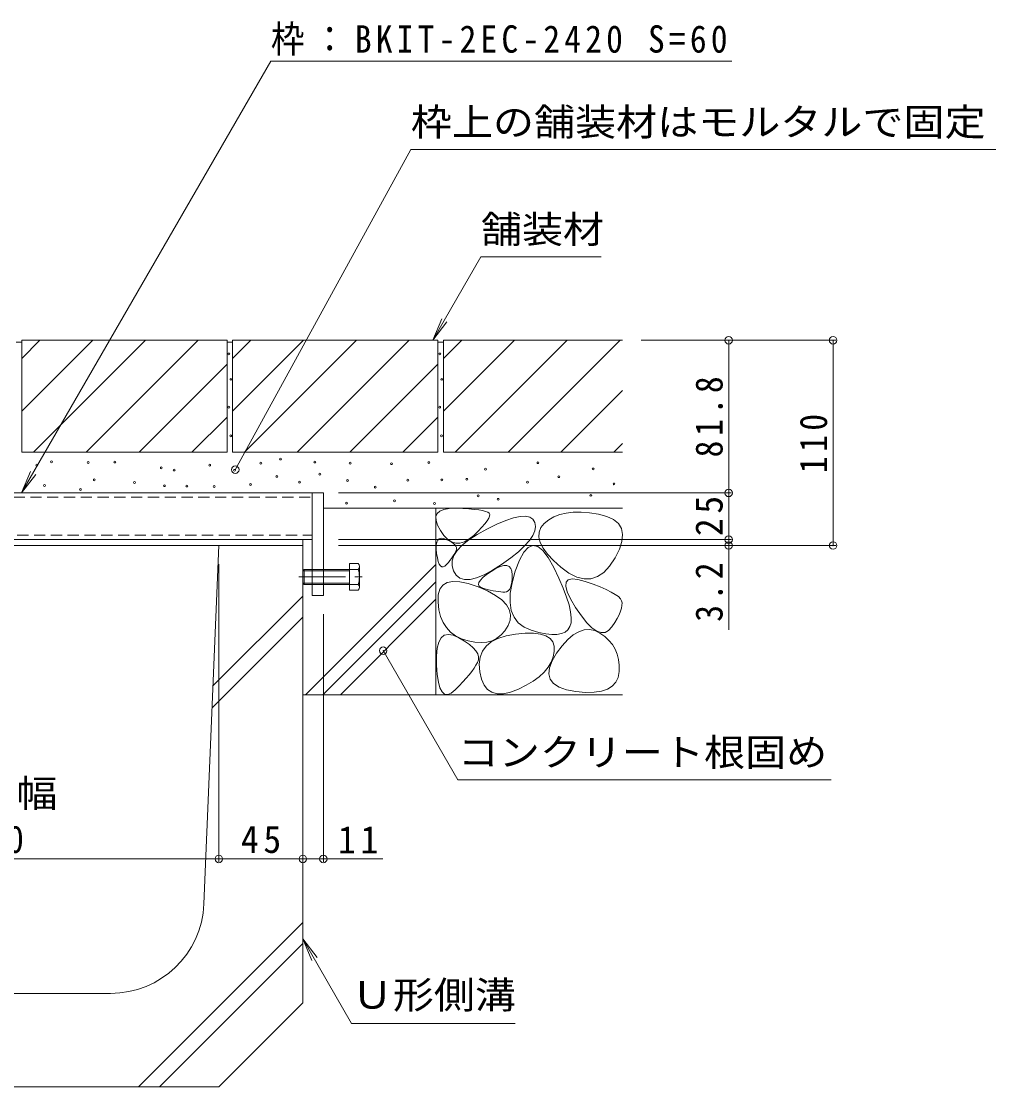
# Model space of a CAD drawing. Units: millimetres at full size, sheet at 1:5; some dimension numbers follow another scale. Extents: x -1703 to 1949, y -1363 to 1322.
# Drawn here: x 750 to 1272, y -898 to -327 of the extents above; entities that cross this region are included whole.
import ezdxf
from ezdxf.enums import TextEntityAlignment as Align

# ---------------------------------------------------------------- set-up
doc = ezdxf.new("R2010")
doc.units = ezdxf.units.MM
doc.header["$LTSCALE"] = 5
doc.header["$PDMODE"] = 32
doc.header["$PDSIZE"] = 4
doc.linetypes.add('CHAIN1', pattern=[8, 5, -1, 1, -1])
doc.linetypes.add('DASHED1', pattern=[1.8, 1.2, -0.6])
for name, color, linetype, lineweight in [('4-0_通り芯', 7, 'Continuous', 9), ('4-4_文字', 7, 'Continuous', 9), ('4-5_建具', 7, 'Continuous', 9), ('4-E_見え係り', 7, 'Continuous', 9), ('4-F_断熱材', 6, 'Continuous', 5)]:
    doc.layers.add(name, color=color, linetype=linetype, lineweight=lineweight)
doc.styles.add('ＭＳ ゴシック', font='')
doc.styles.get('ＭＳ ゴシック').set_extended_font_data('MS Gothic')

msp = doc.modelspace()

# ---------------------------------------------------------------- linework, layer by layer
at = {"layer": '4-0_通り芯', "linetype": 'DASHED1'}
for p, q in [((565.342, -582.335), (905.342, -582.335)), ((738.314, -602.735), (905.342, -602.735))]:
    msp.add_line(p, q, dxfattribs=at)
at = {"layer": '4-0_通り芯'}
for p, q in [((625.742, -580.035), (905.342, -580.035)), ((905.342, -580.035), (911.342, -580.035)), ((911.342, -580.035), (911.342, -635.035)), ((691.542, -605.035), (905.342, -605.035)), ((900.342, -608.235), (900.342, -605.035)), ((691.542, -608.235), (900.342, -608.235))]:
    msp.add_line(p, q, dxfattribs=at)
at = {"layer": '4-0_通り芯', "color": 2}
for p, q in [((900.342, -621.71), (901.018, -621.034)), ((900.342, -621.71), (900.342, -628.358)), ((900.342, -621.71), (905.342, -621.71)), ((901.018, -621.034), (901.018, -629.034)), ((901.018, -621.034), (905.342, -621.034)), ((911.342, -621.034), (925.342, -621.034)), ((911.342, -621.71), (925.342, -621.71)), ((925.342, -617.845), (930.031, -617.845)), ((925.342, -617.845), (925.342, -632.224)), ((925.342, -621.034), (930.031, -621.034)), ((930.641, -619.44), (930.641, -630.629)), ((900.342, -628.358), (901.018, -629.034)), ((900.342, -628.358), (905.342, -628.358)), ((901.018, -629.034), (905.342, -629.034)), ((911.342, -628.358), (925.342, -628.358)), ((911.342, -629.034), (925.342, -629.034)), ((925.342, -629.034), (930.031, -629.034)), ((925.342, -632.224), (930.031, -632.224))]:
    msp.add_line(p, q, dxfattribs=at)
at = {"layer": '4-0_通り芯', "color": 2, "linetype": 'DASHED1'}
for p, q in [((905.342, -621.034), (911.342, -621.034)), ((905.342, -621.71), (911.342, -621.71)), ((905.342, -628.358), (911.342, -628.358)), ((905.342, -629.034), (911.342, -629.034))]:
    msp.add_line(p, q, dxfattribs=at)
at = {"layer": '4-0_通り芯', "color": 2, "linetype": 'CHAIN1'}
msp.add_line((898.138, -625.034), (932.166, -625.034), dxfattribs=at)
at = {"layer": '4-0_通り芯'}
msp.add_lwpolyline([(905.342, -580.035), (905.342, -635.035), (911.342, -635.035)], dxfattribs=at)
at = {"layer": '4-0_通り芯', "color": 2}
for centre, radius, start, end in [((928.251, -619.44), 2.39, 318.1441, 41.8559), ((917.223, -625.034), 13.418, 342.65606, 17.34394), ((928.251, -630.629), 2.39, 318.1441, 41.8559)]:
    msp.add_arc(centre, radius, start, end, dxfattribs=at)
at = {"layer": '4-4_文字'}
for p, q in [((1185.98, -498.235), (1081.625, -498.235)), ((1128.524, -498.235), (1128.524, -580.035)), ((1184.48, -498.235), (1184.48, -608.235)), ((1130.024, -580.035), (919.462, -580.035)), ((1128.524, -580.035), (1128.524, -605.035)), ((1130.024, -605.035), (919.462, -605.035)), ((1128.524, -605.035), (1128.524, -608.235)), ((1185.98, -608.235), (919.462, -608.235)), ((1128.524, -608.235), (1128.524, -653.441)), ((855.342, -777.693), (855.342, -618.235)), ((911.342, -777.693), (911.342, -645.035)), ((615.342, -776.193), (855.342, -776.193)), ((855.342, -776.193), (900.342, -776.193)), ((900.342, -776.193), (911.342, -776.193)), ((911.342, -776.193), (943.275, -776.193))]:
    msp.add_line(p, q, dxfattribs=at)
for p in [(1128.524, -498.235), (1184.48, -498.235), (1128.524, -580.035), (1128.524, -605.035), (1128.524, -608.235), (1184.48, -608.235), (855.342, -776.193), (900.342, -776.193), (911.342, -776.193)]:
    msp.add_point(p, dxfattribs=at)
at = {"layer": '4-5_建具'}
for p, q in [((883.239, -348.703), (749.68, -580.035)), ((883.239, -348.703), (1130.184, -348.703)), ((958.228, -396.014), (864.168, -567.591)), ((958.228, -396.014), (1271.596, -396.014)), ((969.974, -498.235), (974.758, -486.686)), ((969.974, -498.235), (977.584, -488.318)), ((749.68, -580.035), (754.464, -568.486)), ((749.68, -580.035), (757.29, -570.118)), ((983.356, -733.751), (943.417, -664.573)), ((983.356, -733.751), (1183.356, -733.751)), ((900.342, -819.047), (905.125, -830.595)), ((900.342, -819.047), (907.951, -828.964)), ((900.342, -819.047), (926.473, -864.307)), ((926.473, -864.307), (1014.074, -864.307))]:
    msp.add_line(p, q, dxfattribs=at)
msp.add_lwpolyline([(969.974, -498.235), (995.779, -453.54), (1060.231, -453.54)], dxfattribs=at)
for p in [(864.168, -567.591), (943.417, -664.573)]:
    msp.add_point(p, dxfattribs=at)
at = {"layer": '4-E_見え係り', "color": 2}
for p, q in [((746.742, -499.235), (749.742, -499.235)), ((749.742, -507.975), (759.482, -498.235)), ((749.742, -536.259), (787.766, -498.235)), ((749.742, -498.235), (859.742, -498.235)), ((749.742, -498.235), (749.742, -558.235)), ((756.05, -558.235), (816.05, -498.235)), ((784.335, -558.235), (844.335, -498.235)), ((859.742, -498.235), (859.742, -558.235)), ((859.742, -499.235), (862.742, -499.235)), ((862.742, -507.975), (872.482, -498.235)), ((862.742, -536.259), (900.766, -498.235)), ((862.742, -498.235), (972.742, -498.235)), ((862.742, -498.235), (862.742, -558.235)), ((869.05, -558.235), (929.05, -498.235)), ((897.335, -558.235), (957.335, -498.235)), ((972.742, -498.235), (972.742, -558.235)), ((972.742, -499.235), (975.742, -499.235)), ((975.742, -507.975), (985.482, -498.235)), ((975.742, -536.259), (1013.766, -498.235)), ((975.742, -498.235), (975.742, -558.235)), ((975.742, -498.235), (1071.642, -498.235)), ((982.05, -558.235), (1042.05, -498.235)), ((1010.335, -558.235), (1070.335, -498.235)), ((812.619, -558.235), (859.742, -511.112)), ((925.619, -558.235), (972.742, -511.112)), ((1038.619, -558.235), (1071.642, -525.212)), ((840.903, -558.235), (859.742, -539.396)), ((953.903, -558.235), (972.742, -539.396)), ((1066.903, -558.235), (1071.642, -553.496)), ((749.742, -558.235), (859.742, -558.235)), ((862.742, -558.235), (972.742, -558.235)), ((975.742, -558.235), (1071.642, -558.235)), ((1071.642, -588.235), (911.342, -588.235)), ((971.642, -588.235), (971.642, -688.235)), ((901.786, -688.235), (971.642, -618.378)), ((911.12, -688.235), (971.642, -627.712)), ((920.453, -688.235), (971.642, -637.046)), ((1071.642, -688.235), (900.342, -688.235))]:
    msp.add_line(p, q, dxfattribs=at)
for points in [[(1000.164, -590.932), (1000.488, -591.6), (1000.425, -592.501), (999.975, -593.636), (999.136, -595.004), (997.911, -596.606), (996.297, -598.441), (994.296, -600.51), (991.907, -602.812), (989.369, -604.888), (986.918, -606.276), (984.555, -606.978), (982.279, -606.992), (980.091, -606.319), (977.99, -604.959), (975.977, -602.911), (974.052, -600.177), (972.534, -597.298), (971.745, -594.817), (971.685, -592.735), (972.352, -591.051), (973.749, -589.765), (975.873, -588.878), (978.726, -588.388), (982.308, -588.297), (986.039, -588.433), (989.342, -588.624), (992.216, -588.87), (994.663, -589.172), (996.681, -589.529), (998.27, -589.941), (999.431, -590.409)], [(1024.694, -595.85), (1025.087, -597.976), (1024.733, -600.296), (1023.629, -602.812), (1021.778, -605.522), (1019.177, -608.428), (1015.829, -611.528), (1011.731, -614.824), (1006.886, -618.314), (1001.915, -621.509), (997.445, -623.918), (993.473, -625.541), (990.002, -626.378), (987.029, -626.429), (984.557, -625.694), (982.583, -624.173), (981.11, -621.866), (980.317, -619.153), (980.387, -616.412), (981.319, -613.645), (983.114, -610.85), (985.771, -608.029), (989.291, -605.18), (993.673, -602.305), (998.918, -599.402), (1004.287, -596.795), (1009.043, -594.806), (1013.185, -593.435), (1016.714, -592.682), (1019.629, -592.547), (1021.931, -593.03), (1023.619, -594.131)], [(1038.614, -619.85), (1042.952, -623.018), (1047.089, -625.103), (1051.022, -626.108), (1054.754, -626.03), (1058.282, -624.872), (1061.609, -622.631), (1064.732, -619.31), (1067.654, -614.906), (1069.982, -610.214), (1071.329, -606.023), (1071.692, -602.336), (1071.074, -599.15), (1069.472, -596.468), (1066.889, -594.287), (1063.323, -592.61), (1058.774, -591.434), (1053.91, -590.703), (1049.399, -590.357), (1045.24, -590.397), (1041.434, -590.822), (1037.98, -591.633), (1034.879, -592.829), (1032.13, -594.411), (1029.734, -596.378), (1027.93, -598.635), (1026.959, -601.085), (1026.82, -603.729), (1027.514, -606.566), (1029.04, -609.597), (1031.399, -612.821), (1034.59, -616.239)], [(982.55, -610.847), (982.194, -611.609), (981.756, -612.421), (981.235, -613.285), (980.631, -614.2), (979.945, -615.166), (979.176, -616.183), (978.324, -617.251), (977.389, -618.371), (976.451, -619.28), (975.591, -619.719), (974.809, -619.687), (974.103, -619.185), (973.475, -618.212), (972.925, -616.768), (972.452, -614.853), (972.056, -612.468), (971.824, -610.058), (971.843, -608.067), (972.112, -606.496), (972.632, -605.346), (973.403, -604.616), (974.423, -604.305), (975.695, -604.415), (977.217, -604.945), (978.742, -605.685), (980.021, -606.424), (981.055, -607.162), (981.845, -607.9), (982.389, -608.638), (982.687, -609.375), (982.741, -610.111)], [(1043.422, -651.706), (1044.044, -649.603), (1044.181, -646.966), (1043.834, -643.795), (1043.002, -640.09), (1041.686, -635.851), (1039.885, -631.078), (1037.6, -625.771), (1034.83, -619.93), (1031.872, -614.616), (1029.022, -610.891), (1026.28, -608.754), (1023.646, -608.206), (1021.12, -609.246), (1018.702, -611.875), (1016.392, -616.092), (1014.19, -621.898), (1012.445, -628.169), (1011.505, -633.784), (1011.371, -638.742), (1012.042, -643.042), (1013.519, -646.685), (1015.801, -649.672), (1018.889, -652.002), (1022.782, -653.674), (1026.864, -654.819), (1030.516, -655.567), (1033.74, -655.917), (1036.534, -655.87), (1038.9, -655.425), (1040.836, -654.583), (1042.344, -653.343)], [(1008.618, -633.139), (1007.568, -633.139), (1006.416, -633.072), (1005.162, -632.938), (1003.807, -632.737), (1002.35, -632.47), (1000.791, -632.136), (999.131, -631.735), (997.369, -631.267), (995.843, -630.686), (994.891, -629.943), (994.514, -629.04), (994.71, -627.975), (995.481, -626.75), (996.826, -625.363), (998.745, -623.816), (1001.238, -622.108), (1003.847, -620.572), (1006.112, -619.541), (1008.033, -619.017), (1009.611, -618.998), (1010.845, -619.485), (1011.736, -620.477), (1012.284, -621.976), (1012.487, -623.98), (1012.455, -626.098), (1012.294, -627.938), (1012.003, -629.5), (1011.584, -630.784), (1011.036, -631.79), (1010.359, -632.518), (1009.553, -632.968)], [(1010.294, -651.146), (1008.594, -653.91), (1006.616, -656.177), (1004.358, -657.948), (1001.822, -659.222), (999.006, -660), (995.912, -660.281), (992.538, -660.066), (988.886, -659.354), (985.316, -658.19), (982.193, -656.615), (979.514, -654.632), (977.282, -652.238), (975.494, -649.436), (974.153, -646.223), (973.256, -642.602), (972.806, -638.57), (972.941, -634.736), (973.802, -631.703), (975.389, -629.474), (977.702, -628.046), (980.741, -627.422), (984.506, -627.599), (988.997, -628.58), (994.214, -630.362), (999.347, -632.598), (1003.589, -634.937), (1006.937, -637.38), (1009.394, -639.926), (1010.957, -642.576), (1011.629, -645.329), (1011.407, -648.186)], [(1071.165, -637.863), (1071.387, -639.006), (1071.361, -640.321), (1071.084, -641.806), (1070.559, -643.463), (1069.783, -645.291), (1068.759, -647.29), (1067.484, -649.46), (1065.961, -651.802), (1064.214, -653.763), (1062.272, -654.793), (1060.133, -654.893), (1057.799, -654.061), (1055.269, -652.298), (1052.543, -649.604), (1049.621, -645.979), (1046.503, -641.424), (1043.77, -636.812), (1042.004, -633.02), (1041.205, -630.048), (1041.372, -627.896), (1042.506, -626.564), (1044.606, -626.051), (1047.673, -626.358), (1051.707, -627.485), (1055.963, -628.992), (1059.699, -630.439), (1062.912, -631.827), (1065.605, -633.154), (1067.777, -634.421), (1069.427, -635.628), (1070.557, -636.776)], [(994.011, -670.894), (993.135, -672.41), (992.078, -674.016), (990.84, -675.714), (989.421, -677.503), (987.82, -679.383), (986.039, -681.355), (984.077, -683.417), (981.934, -685.571), (979.823, -687.288), (977.958, -688.043), (976.34, -687.835), (974.967, -686.664), (973.841, -684.531), (972.96, -681.434), (972.326, -677.375), (971.938, -672.352), (971.894, -667.307), (972.295, -663.18), (973.139, -659.969), (974.427, -657.676), (976.158, -656.3), (978.333, -655.841), (980.952, -656.3), (984.015, -657.676), (987.045, -659.488), (989.566, -661.254), (991.579, -662.975), (993.082, -664.649), (994.078, -666.279), (994.564, -667.863), (994.542, -669.401)], [(1035.102, -664.986), (1034.519, -667.936), (1033.415, -670.763), (1031.789, -673.468), (1029.643, -676.051), (1026.976, -678.511), (1023.788, -680.85), (1020.078, -683.066), (1015.848, -685.16), (1011.594, -686.793), (1007.816, -687.627), (1004.513, -687.663), (1001.685, -686.899), (999.332, -685.337), (997.454, -682.975), (996.051, -679.815), (995.124, -675.856), (994.821, -671.727), (995.292, -668.058), (996.537, -664.847), (998.557, -662.096), (1001.351, -659.804), (1004.919, -657.971), (1009.261, -656.597), (1014.378, -655.683), (1019.517, -655.229), (1023.928, -655.237), (1027.611, -655.707), (1030.566, -656.639), (1032.792, -658.033), (1034.29, -659.889), (1035.06, -662.206)], [(1069.814, -675.722), (1069.262, -678.883), (1068.041, -681.524), (1066.148, -683.647), (1063.586, -685.25), (1060.352, -686.335), (1056.449, -686.9), (1051.874, -686.947), (1046.63, -686.474), (1041.587, -685.513), (1037.618, -684.092), (1034.723, -682.213), (1032.902, -679.874), (1032.155, -677.077), (1032.482, -673.82), (1033.883, -670.105), (1036.358, -665.93), (1039.355, -661.909), (1042.325, -658.652), (1045.265, -656.161), (1048.178, -654.434), (1051.061, -653.473), (1053.917, -653.276), (1056.743, -653.845), (1059.542, -655.178), (1062.138, -657.001), (1064.36, -659.036), (1066.206, -661.285), (1067.678, -663.746), (1068.774, -666.421), (1069.496, -669.308), (1069.842, -672.409)]]:
    msp.add_lwpolyline(points, close=True, dxfattribs=at)
at = {"layer": '4-E_見え係り'}
for centre in [(860.72, -505.581), (973.72, -505.581), (861.832, -519.169), (974.832, -519.169), (860.7, -534.106), (973.7, -534.106), (861.693, -549.491), (974.693, -549.491), (757.872, -565.124), (765.708, -563.372), (785.354, -563.765), (799.631, -563.503), (850.457, -565.124), (877.795, -564.128), (888.357, -561.875), (906.765, -563.499), (925.715, -564.041), (947.824, -564.393), (967.892, -563.82), (1026.345, -563.861), (824.514, -566.594), (831.421, -567.784), (863.718, -567.918), (886.458, -571.166), (909.472, -569.996), (998.204, -567.315), (1037.544, -571.354), (1055.88, -567.187), (761.909, -576.077), (788.629, -573.065), (810.117, -574.415), (826.169, -576.172), (838.219, -576.346), (852.89, -576.581), (872.381, -575.498), (898.644, -574.328), (924.358, -573.332), (939.174, -576.937), (956.641, -573.211), (974.84, -573.089), (988.198, -572.746), (1020.746, -574.296), (1067.078, -575.242), (781.163, -578.173), (994.277, -581.568), (1054.701, -581.333), (923.811, -585.567), (949.511, -584.24), (970.944, -585.662), (1005.039, -583.459)]:
    msp.add_circle(centre, 0.5, dxfattribs=at)
at = {"layer": '4-F_断熱材'}
for p, q in [((847.338, -800.316), (855.342, -608.235)), ((855.342, -608.235), (900.342, -608.235)), ((900.342, -853.235), (900.342, -608.235)), ((900.342, -635.281), (852.209, -683.414)), ((900.342, -646.595), (851.717, -695.219)), ((900.342, -810.208), (812.315, -898.235)), ((900.342, -821.521), (823.629, -898.235)), ((673.302, -848.235), (797.382, -848.235)), ((855.342, -898.235), (900.342, -853.235)), ((855.342, -898.235), (615.342, -898.235))]:
    msp.add_line(p, q, dxfattribs=at)
msp.add_arc((797.382, -798.235), 50, 270, 357.61404, dxfattribs=at)

# ---------------------------------------------------------------- texts
at = {"layer": '4-4_文字', "color": 2, "style": 'ＭＳ ゴシック', "width": 1.1}
msp.add_text('みぞ幅', height=14.66, dxfattribs=at).set_placement((702.842, -752.786), align=Align.BOTTOM_LEFT)
at = {"layer": '4-4_文字', "color": 2, "char_height": 14.66, "attachment_point": 7, "rotation": 90, "style": 'ＭＳ ゴシック'}
for s, insert in [('\\T1.28;\\W0.9;81.8', (1125.524, -561.01)), ('\\T1.27;\\W0.9;110', (1181.48, -569.485)), ('\\T1.27;\\W0.95;25', (1125.524, -603.16)), ('\\T1.27;\\W0.9;3.2', (1125.524, -649.076))]:
    msp.add_mtext(s, dxfattribs=dict(at, insert=insert))
at = {"layer": '4-4_文字', "color": 2, "char_height": 14.66, "attachment_point": 7, "style": 'ＭＳ ゴシック'}
for s, insert in [('\\T1.27;\\W0.9;240', (719.092, -773.193)), ('\\T1.27;\\W0.95;45', (867.217, -773.193)), ('\\T1.27;\\W0.95;11', (919.234, -773.193))]:
    msp.add_mtext(s, dxfattribs=dict(at, insert=insert))
at = {"layer": '4-5_建具', "color": 2, "style": 'ＭＳ ゴシック', "width": 1.1}
for s, p in [('枠上の舗装材はモルタルで固定', (958.228, -393.014)), ('舗装材', (995.779, -450.54)), ('コンクリート根固め', (983.356, -730.751)), ('Ｕ形側溝', (926.574, -860.776))]:
    msp.add_text(s, height=14.66, dxfattribs=at).set_placement(p, align=Align.BOTTOM_LEFT)
at = {"layer": '4-5_建具', "color": 2, "insert": (883.239, -345.703), "char_height": 14.66, "attachment_point": 7, "style": 'ＭＳ ゴシック'}
msp.add_mtext('\\T1.25;\\W0.9;枠：BKIT-2EC-2420\\~S=60', dxfattribs=at)

doc.saveas('drawing.dxf')
